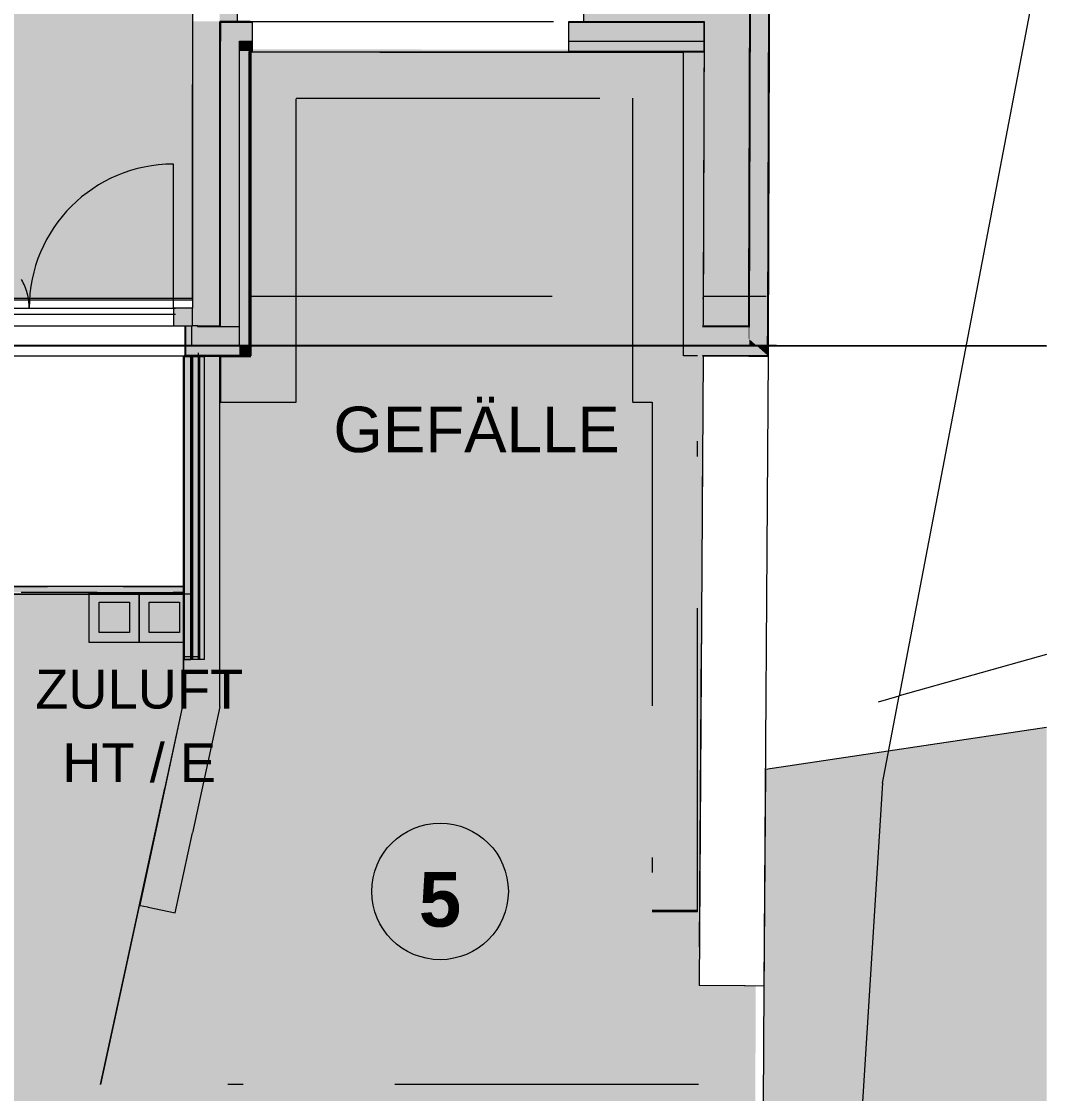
# Model space of a CAD drawing. Header units: metres. Extents: x -3.9 to 83, y -38 to 6.2.
# Drawn here: x 75.09 to 81.84, y -22.48 to -15.42 of the extents above; entities that cross this region are included whole.
import ezdxf

# ---------------------------------------------------------------- set-up
doc = ezdxf.new("R2010")
doc.units = ezdxf.units.M
doc.header["$MEASUREMENT"] = 0
for name, pattern in [('Achse', [0.004, 0.002, -0.001, 0, -0.001]), ('Baufluchtlinie', [0.013, 0.008, -0.005]), ('Schnittlinie', [0.006, 0.003, -0.0015, 0, -0.0015]), ('Strichlinie eng', [0.002, 0.0015, -0.0005]), ('UNSICHTBAR', [0.4, 0, -0.4]), ('Untersicht', [0.001, 0.0005, -0.0005]), ('Wipeout_Contour', [1, 0, -1]), ('Öffnungslinie Tür Fenster', [0.003, 0.002, -0.001])]:
    doc.linetypes.add(name, pattern=pattern)
for name, color, linetype in [('0._Erdgeschoß PP Icon_3_0', 7, 'Continuous'), ('0._Erdgeschoß PP Icon_3_110 Wand Aussen', 7, 'Continuous'), ('0._Erdgeschoß PP Icon_3_140 Brüstung', 7, 'Continuous'), ('0._Erdgeschoß PP Icon_3_140 Geländer transparent', 7, 'Continuous'), ('0._Erdgeschoß PP Icon_3_230 Decke abgehaengt', 7, 'Continuous'), ('0._Erdgeschoß PP Icon_3_240 Unterdämmung', 7, 'Continuous'), ('0._Erdgeschoß PP Icon_3_330 Dachaufbau', 7, 'Continuous'), ('0._Erdgeschoß PP Icon_3_710 Gelände', 7, 'Continuous'), ('0._Erdgeschoß PP Icon_3_725 Nachbarbebauung', 7, 'Continuous'), ('0._Erdgeschoß PP Icon_3_810 Raum', 7, 'Continuous'), ('0._Erdgeschoß PP Icon_3_815 Raumbegrenzung', 7, 'Continuous'), ('0._Erdgeschoß PP Icon_3_905 VP Beschriftung Übersicht.Übersicht', 7, 'Continuous'), ('0._Erdgeschoß PP Icon_3_Neubau_840 Baulinien', 7, 'Continuous')]:
    doc.layers.add(name, color=color, linetype=linetype)
doc.styles.add('ERSTELLTER_STIL_11', font='arial.ttf')
doc.styles.add('ERSTELLTER_STIL_6', font='arial.ttf')

msp = doc.modelspace()

# ---------------------------------------------------------------- wipeouts: each hides what was drawn before it
at = {"color": 254, "linetype": 'Wipeout_Contour', "lineweight": 0, "ltscale": 298.646124}
msp.add_wipeout([(57.4619, 3.5109), (57.4619, -37.8391), (81.8426, -37.8391), (81.8426, 3.5109)], dxfattribs=at).dxf.layer = '0._Erdgeschoß PP Icon_3_0'

# ---------------------------------------------------------------- next in the draw order: hatches: boundary and pattern name
at = {"layer": '0._Erdgeschoß PP Icon_3_110 Wand Aussen', "linetype": 'Continuous', "lineweight": 0, "true_color": 0x000000}
for points in [[(79.8813, -17.2408), (79.9136, -7.5507), (79.6136, -7.5497), (79.5813, -17.2398)], [(79.8857, -17.4208), (79.9186, -7.5507), (79.9136, -7.5507), (79.8807, -17.4208)], [(80.0057, -17.4262), (80.0386, -7.5511), (79.9186, -7.5507), (79.8857, -17.4258)], [(80.0102, -17.5512), (80.0436, -7.5511), (80.0386, -7.5511), (80.0052, -17.5512)], [(76.3952, -15.2354), (76.3952, -15.4154), (76.5102, -15.4154), (76.5102, -15.2354)], [(78.7942, -15.4154), (79.5874, -15.4154), (79.588, -15.2354), (78.7942, -15.2354)], [(76.2152, -15.4154), (76.2152, -17.2404), (76.3952, -17.2404), (76.3952, -15.4154)], [(76.4002, -15.4204), (76.3952, -15.4154), (76.3952, -15.4204)], [(76.4002, -15.4154), (76.3952, -15.4154), (76.4002, -15.4204)], [(76.4002, -15.4204), (76.3952, -15.4204), (76.3952, -17.4204), (76.4002, -17.4204)], [(76.5102, -15.4154), (76.4002, -15.4154), (76.4002, -15.4204), (76.6097, -15.4204), (76.6097, -15.4154)], [(76.5252, -15.5454), (76.4002, -15.4204), (76.4002, -15.5454)], [(76.5252, -15.4204), (76.4002, -15.4204), (76.5252, -15.5454)], [(76.5252, -15.4204), (76.5252, -15.5454), (76.6097, -15.5454), (76.6097, -15.4204)], [(78.6947, -15.4154), (78.6947, -15.4204), (79.5873, -15.4204), (79.5874, -15.4154), (78.7942, -15.4154)], [(78.6947, -15.4204), (78.6947, -15.5454), (79.5869, -15.5454), (79.5873, -15.4204)], [(76.4002, -15.5454), (76.4002, -17.4254), (76.5252, -17.4254), (76.5252, -15.5454)], [(76.5252, -15.5454), (76.5252, -15.6104), (76.5902, -15.6104)], [(76.5902, -15.5454), (76.5252, -15.5454), (76.5902, -15.6104)], [(76.5252, -15.6104), (76.5252, -17.5504), (76.5902, -17.5504), (76.5902, -15.6104)], [(76.6097, -15.5454), (76.5902, -15.5454), (76.5902, -15.6104), (76.6097, -15.6104)], [(76.5902, -15.6104), (76.5902, -15.6154), (76.5952, -15.6154)], [(76.5952, -15.6104), (76.5902, -15.6104), (76.5952, -15.6154)], [(76.5902, -15.6154), (76.5902, -17.6154), (76.5952, -17.6154), (76.5952, -15.6154)], [(76.6097, -15.6104), (76.5952, -15.6104), (76.5952, -15.6154), (76.6097, -15.6154)], [(78.6947, -15.6104), (79.5867, -15.6104), (79.5869, -15.5454), (78.6947, -15.5454)], [(78.6947, -15.6154), (79.5867, -15.6154), (79.5867, -15.6104), (78.6947, -15.6104)], [(76.2152, -17.2404), (76.3952, -17.4204), (76.3952, -17.2404)], [(76.2152, -17.4204), (76.3952, -17.4204), (76.2152, -17.2404)], [(79.5757, -17.4198), (79.5807, -17.4198), (79.5813, -17.2398), (79.5762, -17.2544)], [(79.5762, -17.2544), (79.5813, -17.2398), (79.5763, -17.2398)], [(79.5807, -17.4198), (79.7844, -17.4205), (79.5813, -17.2398)], [(79.5813, -17.2398), (79.7844, -17.4205), (79.8807, -17.4208), (79.8813, -17.2408)], [(76.2152, -17.3054), (76.0902, -17.3054), (76.0902, -17.4204), (76.2152, -17.4204)], [(76.1702, -17.4204), (76.1702, -17.5504), (76.2102, -17.5504), (76.2102, -17.4204)], [(76.2502, -17.4254), (76.2502, -17.4204), (76.2102, -17.4204), (76.2102, -17.4254)], [(76.2102, -17.5504), (76.4002, -17.5504), (76.4002, -17.4254), (76.2102, -17.4254)], [(76.2502, -17.4204), (76.2502, -17.4254), (76.3952, -17.4254), (76.3952, -17.4204)], [(76.4002, -17.4204), (76.3952, -17.4204), (76.4002, -17.4254)], [(76.3952, -17.4254), (76.4002, -17.4254), (76.3952, -17.4204)], [(76.4002, -17.4254), (76.5252, -17.5504), (76.5252, -17.4254)], [(76.4002, -17.5504), (76.5252, -17.5504), (76.4002, -17.4254)], [(79.8854, -17.5103), (79.79, -17.4255), (79.5757, -17.4248), (79.5752, -17.5498), (79.8852, -17.5508)], [(79.5757, -17.4248), (79.79, -17.4255), (79.7844, -17.4205), (79.5757, -17.4198)], [(79.7844, -17.4205), (79.79, -17.4255), (79.8807, -17.4258), (79.8807, -17.4208)], [(79.79, -17.4255), (79.8804, -17.5059), (79.8807, -17.4258)], [(79.8807, -17.4258), (79.8804, -17.5059), (79.8854, -17.5103), (79.8857, -17.4258)], [(79.8807, -17.4208), (79.8807, -17.4258), (79.8857, -17.4258), (79.8857, -17.4208)], [(79.8857, -17.4258), (79.8854, -17.5103), (79.931, -17.5509), (80.0052, -17.5512), (80.0057, -17.4262)], [(79.8852, -17.5508), (79.931, -17.5509), (79.8854, -17.5103)], [(76.5252, -17.5504), (76.5902, -17.6154), (76.5902, -17.5504)], [(76.5252, -17.6154), (76.5902, -17.6154), (76.5252, -17.5504)], [(76.5902, -17.6154), (76.5952, -17.6204), (76.5952, -17.6154)], [(76.5902, -17.6204), (76.5952, -17.6204), (76.5902, -17.6154)]]:
    msp.add_hatch(color=18, dxfattribs=at).paths.add_polyline_path(points)
at = {"layer": '0._Erdgeschoß PP Icon_3_810 Raum', "linetype": 'Continuous', "lineweight": 0, "true_color": 0x191919}
msp.add_hatch(color=250, dxfattribs=at).paths.add_polyline_path([(76.2152, -15.2354), (76.2152, -8.7754), (76.2152, -5.6604), (74.4602, -5.6604), (74.4602, -8.0254), (74.7102, -8.0254), (74.7102, -8.7754), (74.4602, -8.7754), (72.0002, -8.7754), (72.0002, -8.5954), (72.0002, -8.5879), (71.8402, -8.5879), (71.8402, -8.5654), (70.1602, -8.5654), (70.1602, -8.5879), (70.0002, -8.5879), (70.0002, -8.7754), (69.3702, -8.7754), (67.9102, -8.7754), (67.9102, -9.6854), (67.9102, -11.0754), (67.9102, -11.3254), (69.6152, -11.3254), (69.6152, -9.9854), (73.8802, -9.9854), (73.8802, -11.3254), (74.3852, -11.3254), (74.8352, -11.3254), (74.8852, -11.3254), (74.8852, -13.2354), (74.6352, -13.2354), (74.6352, -17.2404), (76.2152, -17.2404)])
at = {"layer": '0._Erdgeschoß PP Icon_3_905 VP Beschriftung Übersicht.Übersicht', "linetype": 'Continuous', "lineweight": 0, "true_color": 0xebebe3}
msp.add_hatch(color=254, dxfattribs=at).paths.add_polyline_path([(76.5952, -15.6154), (76.5952, -17.2254), (79.5867, -17.2254), (79.5867, -15.6119)])
at = {"layer": '0._Erdgeschoß PP Icon_3_905 VP Beschriftung Übersicht.Übersicht', "linetype": 'Continuous', "lineweight": 0, "true_color": 0xffffff}
for points in [[(75.5352, -19.178), (75.5352, -19.508), (75.8652, -19.508), (75.8652, -19.178)], [(75.8002, -19.443), (75.8002, -19.243), (75.6002, -19.243), (75.6002, -19.443)]]:
    msp.add_hatch(color=7, dxfattribs=at).paths.add_polyline_path(points)

# ---------------------------------------------------------------- next in the draw order: linework, layer by layer
at = {"layer": '0._Erdgeschoß PP Icon_3_110 Wand Aussen', "color": 7, "linetype": 'Continuous', "lineweight": 18, "ltscale": 1000}
for p, q in [((79.8813, -17.2408), (79.9136, -7.5507)), ((76.3952, -15.4154), (76.3952, -15.4204)), ((76.3952, -15.4154), (76.5102, -15.4154)), ((76.3952, -15.4154), (76.3952, -15.4204)), ((76.3952, -17.2404), (76.3952, -15.4204)), ((78.7942, -15.4154), (79.5874, -15.4154)), ((76.2152, -17.2404), (76.2152, -17.3054)), ((76.3952, -17.4204), (76.3952, -17.2404)), ((76.3952, -17.4204), (76.3952, -17.2404)), ((76.2152, -17.4204), (76.2152, -17.3054)), ((79.8807, -17.4208), (79.8813, -17.2408)), ((76.2502, -17.4204), (76.2152, -17.4204)), ((76.2502, -17.4204), (76.3952, -17.4204)), ((79.5757, -17.4198), (79.5807, -17.4198)), ((79.5807, -17.4198), (79.7844, -17.4205)), ((79.5807, -17.4198), (79.7844, -17.4205)), ((79.7844, -17.4205), (79.8807, -17.4208)), ((79.7844, -17.4205), (79.8807, -17.4208))]:
    msp.add_line(p, q, dxfattribs=at)
at = {"layer": '0._Erdgeschoß PP Icon_3_110 Wand Aussen', "color": 7, "linetype": 'Continuous', "lineweight": 13, "ltscale": 1000}
for p, q in [((79.8857, -17.4208), (79.9186, -7.5507)), ((80.0057, -17.4262), (80.0386, -7.5511)), ((76.4002, -15.4204), (76.4002, -15.5454)), ((76.4002, -15.4204), (76.6097, -15.4204)), ((76.4002, -15.4204), (76.4002, -15.5454)), ((78.6947, -15.4204), (79.5873, -15.4204)), ((76.4002, -17.4204), (76.4002, -15.5454)), ((76.5902, -15.6104), (76.5902, -15.6154)), ((76.5902, -15.6104), (76.6097, -15.6104)), ((76.5902, -15.6104), (76.5902, -15.6154)), ((76.5902, -17.5504), (76.5902, -15.6154)), ((78.6947, -15.6104), (79.5867, -15.6104)), ((76.1702, -17.4204), (76.2102, -17.4204)), ((76.1702, -17.4204), (76.1702, -17.5504)), ((76.2102, -17.4204), (76.2102, -17.5504)), ((76.2502, -17.4254), (76.2502, -17.4204)), ((76.2502, -17.4254), (76.3952, -17.4254)), ((76.3952, -17.4254), (76.4002, -17.4254)), ((76.4002, -17.4254), (76.4002, -17.4204)), ((76.4002, -17.4254), (76.4002, -17.4204)), ((79.5757, -17.4248), (79.79, -17.4255)), ((79.79, -17.4255), (79.8807, -17.4258)), ((79.8807, -17.4258), (79.8857, -17.4258)), ((79.8807, -17.4258), (79.8857, -17.4258)), ((79.8857, -17.4258), (79.8857, -17.4208)), ((80.0052, -17.5512), (80.0057, -17.4262)), ((80.0052, -17.5512), (80.0057, -17.4262)), ((76.1702, -17.5504), (76.2102, -17.5504)), ((76.1702, -17.5504), (76.2102, -17.5504)), ((76.5902, -17.6154), (76.5902, -17.5504)), ((76.5902, -17.6154), (76.5902, -17.5504)), ((76.5252, -17.6154), (76.5902, -17.6154))]:
    msp.add_line(p, q, dxfattribs=at)
at = {"layer": '0._Erdgeschoß PP Icon_3_110 Wand Aussen', "color": 7, "linetype": 'Continuous', "lineweight": 0, "ltscale": 1000}
for p, q in [((76.5252, -15.5454), (76.6097, -15.5454)), ((76.5252, -17.4254), (76.5252, -15.5454)), ((78.6947, -15.5454), (79.5869, -15.5454)), ((76.5252, -17.5504), (76.5252, -17.4254)), ((76.2102, -17.5504), (76.4002, -17.5504)), ((76.4002, -17.5504), (76.5252, -17.5504)), ((79.5752, -17.5498), (79.8852, -17.5508)), ((79.8852, -17.5508), (79.931, -17.5509)), ((79.931, -17.5509), (80.0052, -17.5512)), ((80.0052, -17.5512), (80.0102, -17.5512)), ((80.0052, -17.5512), (80.0102, -17.5512))]:
    msp.add_line(p, q, dxfattribs=at)
at = {"layer": '0._Erdgeschoß PP Icon_3_110 Wand Aussen', "color": 8, "linetype": 'Continuous', "lineweight": 0, "ltscale": 1000}
msp.add_line((76.0902, -17.3054), (76.0902, -16.3554), dxfattribs=at)
at = {"layer": '0._Erdgeschoß PP Icon_3_110 Wand Aussen', "color": 7, "linetype": 'Baufluchtlinie', "lineweight": 13, "ltscale": 1000}
for p, q in [((76.2152, -17.2404), (74.6352, -17.2404)), ((74.7452, -17.3054), (76.1052, -17.3054)), ((74.7602, -17.3054), (76.0902, -17.3054)), ((74.7452, -17.3454), (76.1052, -17.3454)), ((74.7602, -17.4204), (76.0902, -17.4204)), ((76.1652, -17.4204), (76.1702, -17.4204))]:
    msp.add_line(p, q, dxfattribs=at)
at = {"layer": '0._Erdgeschoß PP Icon_3_110 Wand Aussen', "color": 7, "linetype": 'Continuous', "lineweight": 13, "ltscale": 1000, "flags": 128}
for points in [[(80.0102, -17.5512), (80.0436, -7.5511)], [(76.6097, -15.4154), (76.6097, -15.4204)], [(76.6097, -15.4204), (76.6097, -15.5454)], [(78.6947, -15.4204), (78.6947, -15.4154)], [(78.6947, -15.5454), (78.6947, -15.4204)], [(79.5869, -15.5454), (79.5873, -15.4204)], [(79.5873, -15.4204), (79.5874, -15.4154)], [(76.5952, -15.6154), (76.6097, -15.6154)], [(76.5952, -17.6154), (76.5952, -15.6154)], [(76.6097, -15.5454), (76.6097, -15.6104)], [(76.6097, -15.6104), (76.6097, -15.6154)], [(78.6947, -15.6104), (78.6947, -15.5454)], [(78.6947, -15.6154), (78.6947, -15.6104)], [(78.6947, -15.6154), (79.5867, -15.6154)], [(79.5867, -15.6104), (79.5869, -15.5454)], [(79.5867, -15.6154), (79.5867, -15.6104)], [(76.5952, -17.6204), (76.5952, -17.6154)]]:
    msp.add_lwpolyline(points, dxfattribs=at)
at = {"layer": '0._Erdgeschoß PP Icon_3_110 Wand Aussen', "color": 7, "linetype": 'Continuous', "lineweight": 18, "ltscale": 1000, "flags": 128}
for points in [[(76.2152, -15.2354), (76.2152, -15.4154)], [(76.5102, -15.2354), (76.5102, -15.4154)], [(78.7942, -15.4154), (78.7942, -15.2354)], [(76.2152, -15.4154), (76.2152, -17.2404)], [(76.5102, -15.4154), (76.6097, -15.4154)], [(78.6947, -15.4154), (78.7942, -15.4154)], [(79.5874, -15.4154), (79.5813, -17.2398)]]:
    msp.add_lwpolyline(points, dxfattribs=at)
at = {"layer": '0._Erdgeschoß PP Icon_3_110 Wand Aussen', "color": 154, "linetype": 'Continuous', "lineweight": 13, "ltscale": 1000, "true_color": 0x004e91, "flags": 128}
msp.add_lwpolyline([(76.6097, -15.6154), (78.6947, -15.6154)], dxfattribs=at)
at = {"layer": '0._Erdgeschoß PP Icon_3_110 Wand Aussen', "color": 7, "linetype": 'Continuous', "lineweight": 13, "ltscale": 1000, "flags": 128}
msp.add_lwpolyline([(76.2152, -17.3054), (76.0902, -17.3054), (76.0902, -17.4204), (76.2152, -17.4204)], close=True, dxfattribs=at)
at = {"layer": '0._Erdgeschoß PP Icon_3_110 Wand Aussen', "color": 8, "linetype": 'Continuous', "lineweight": 0, "ltscale": 1000}
msp.add_arc((76.0902, -17.3054), 0.95, 90, 180, dxfattribs=at)
at = {"layer": '0._Erdgeschoß PP Icon_3_110 Wand Aussen', "color": 8, "linetype": 'Strichlinie eng', "lineweight": 0, "ltscale": 1000}
msp.add_arc((74.7602, -17.3054), 0.38, 0, 30, dxfattribs=at)
at = {"layer": '0._Erdgeschoß PP Icon_3_110 Wand Aussen', "color": 7, "linetype": 'Continuous', "lineweight": 18, "ltscale": 1000}
msp.add_point((76.2502, -17.4204), dxfattribs=at)
at = {"layer": '0._Erdgeschoß PP Icon_3_110 Wand Aussen', "color": 7, "linetype": 'Continuous', "lineweight": 0, "ltscale": 1000}
msp.add_point((76.2102, -17.5504), dxfattribs=at)
at = {"layer": '0._Erdgeschoß PP Icon_3_230 Decke abgehaengt', "color": 8, "linetype": 'Schnittlinie', "lineweight": 13, "ltscale": 1000, "flags": 128}
msp.add_lwpolyline([(74.6352, -17.2504), (76.2152, -17.2504), (76.2152, -13.2354), (74.6352, -13.2354)], close=True, dxfattribs=at)
at = {"layer": '0._Erdgeschoß PP Icon_3_240 Unterdämmung', "color": 7, "linetype": 'Continuous', "lineweight": 18, "ltscale": 1000}
msp.add_line((79.5763, -17.2398), (79.5813, -17.2398), dxfattribs=at)
at = {"layer": '0._Erdgeschoß PP Icon_3_330 Dachaufbau', "color": 253, "linetype": 'Achse', "lineweight": 13, "ltscale": 1000, "true_color": 0xafcca4, "flags": 128}
for points in [[(76.5952, -15.4154), (76.3952, -15.4154)], [(76.3952, -15.4154), (76.3952, -17.4204)], [(76.5952, -15.4154), (79.5874, -15.4154)], [(76.5952, -17.6154), (76.5952, -15.4154)], [(76.6002, -15.62), (76.6002, -17.6254)], [(79.4502, -15.62), (76.6002, -15.62)], [(79.4502, -17.6197), (79.4502, -15.62)], [(76.9002, -15.92), (79.1139, -15.92)], [(76.9002, -17.9254), (76.9002, -15.92)], [(79.1139, -15.92), (79.1139, -17.9254)], [(76.2552, -17.4204), (76.3952, -17.4204), (76.4002, -17.4204)], [(76.4002, -17.4254), (76.4002, -17.4204)], [(76.4002, -17.4254), (76.5252, -17.4254)], [(76.5252, -17.5504), (76.5252, -17.4254)], [(76.5252, -17.5504), (76.5902, -17.5504)], [(76.5902, -17.6154), (76.5902, -17.5504)], [(76.5902, -17.6154), (76.5952, -17.6154)], [(79.1139, -17.9254), (79.2439, -17.9254)], [(79.2439, -17.9254), (79.2439, -21.282)], [(79.5489, -22.4221), (75.6103, -22.4221)]]:
    msp.add_lwpolyline(points, dxfattribs=at)
at = {"layer": '0._Erdgeschoß PP Icon_3_710 Gelände', "color": 83, "linetype": 'Continuous', "lineweight": 13, "ltscale": 1000, "true_color": 0x89cd89}
for p in [(81.7842, -15.0788), (81.8426, -19.5869), (80.7349, -19.8987), (80.7615, -20.4347)]:
    msp.add_line(p, (80.8711, -19.8603), dxfattribs=at)
at = {"layer": '0._Erdgeschoß PP Icon_3_815 Raumbegrenzung', "color": 8, "linetype": 'Öffnungslinie Tür Fenster', "lineweight": 13, "ltscale": 1000}
msp.add_line((76.5852, -17.2254), (79.9949, -17.2254), dxfattribs=at)
at = {"layer": '0._Erdgeschoß PP Icon_3_905 VP Beschriftung Übersicht.Übersicht', "color": 7, "linetype": 'Continuous', "lineweight": 13, "ltscale": 1000, "flags": 128}
for points in [[(75.5352, -19.178), (75.8652, -19.178), (75.8652, -19.508), (75.5352, -19.508)], [(75.8002, -19.443), (75.6002, -19.443), (75.6002, -19.243), (75.8002, -19.243)]]:
    msp.add_lwpolyline(points, close=True, dxfattribs=at)
at = {"layer": '0._Erdgeschoß PP Icon_3_905 VP Beschriftung Übersicht.Übersicht', "color": 7, "linetype": 'Continuous', "lineweight": 13, "ltscale": 1000}
msp.add_circle((77.8469, -21.1491), 0.45, dxfattribs=at)
at = {"layer": '0._Erdgeschoß PP Icon_3_Neubau_840 Baulinien', "color": 1, "linetype": 'Continuous', "lineweight": 25, "ltscale": 1000, "true_color": 0xfb0106, "flags": 128}
msp.add_lwpolyline([(57.4619, -17.5299), (61.0752, -17.5504), (80.0628, -17.5509), (81.8426, -17.5524)], dxfattribs=at)

# ---------------------------------------------------------------- next in the draw order: texts
at = {"layer": '0._Erdgeschoß PP Icon_3_905 VP Beschriftung Übersicht.Übersicht', "color": 7, "linetype": 'Continuous', "lineweight": 13}
for s, insert, char_height, attachment_point, style in [('\\A1;{\\pqc;\\fHelvetica|b0|i0|c0|p0;\\W1.000000;GEFÄLLE}', (78.0877, -17.9542), 0.3, 2, 'ERSTELLTER_STIL_6'), ('\\A1;{\\pqc;\\fHelvetica|b1|i0|c0|p0;\\W1.000000;5}', (77.8469, -21.3868), 0.360003, 8, 'ERSTELLTER_STIL_11')]:
    msp.add_mtext(s, dxfattribs=dict(at, insert=insert, char_height=char_height, attachment_point=attachment_point, style=style))

# ---------------------------------------------------------------- next in the draw order: wipeouts: each hides what was drawn before it
at = {"color": 254, "linetype": 'Wipeout_Contour', "lineweight": 0, "ltscale": 236.519677}
msp.add_wipeout([(76.1552, -19.9066), (76.1552, -19.9302), (76.1602, -19.9071)], dxfattribs=at).dxf.layer = '0._Erdgeschoß PP Icon_3_0'

# ---------------------------------------------------------------- next in the draw order: wipeouts: each hides what was drawn before it
at = {"color": 254, "linetype": 'Wipeout_Contour', "lineweight": 0, "ltscale": 236.632611}
msp.add_wipeout([(76.1602, -19.9071), (76.1602, -20.1433), (76.2102, -19.9125)], dxfattribs=at).dxf.layer = '0._Erdgeschoß PP Icon_3_0'

# ---------------------------------------------------------------- next in the draw order: wipeouts: each hides what was drawn before it
at = {"color": 254, "linetype": 'Wipeout_Contour', "lineweight": 0, "ltscale": 313.776619}
msp.add_wipeout([(76.1602, -19.8835), (76.1602, -17.6204), (76.1552, -17.6204), (76.1552, -19.9066)], dxfattribs=at).dxf.layer = '0._Erdgeschoß PP Icon_3_0'
at = {"color": 254, "linetype": 'Wipeout_Contour', "lineweight": 0, "ltscale": 236.683839}
msp.add_wipeout([(76.2102, -19.9125), (76.2102, -19.9361), (76.2152, -19.913)], dxfattribs=at).dxf.layer = '0._Erdgeschoß PP Icon_3_0'

# ---------------------------------------------------------------- next in the draw order: wipeouts: each hides what was drawn before it
at = {"color": 254, "linetype": 'Wipeout_Contour', "lineweight": 0, "ltscale": 235.786665}
msp.add_wipeout([(76.1602, -19.8835), (76.1552, -19.9066), (76.1602, -19.9071)], dxfattribs=at).dxf.layer = '0._Erdgeschoß PP Icon_3_0'
at = {"color": 254, "linetype": 'Wipeout_Contour', "lineweight": 0, "ltscale": 237.082872}
msp.add_wipeout([(76.2152, -19.913), (76.2152, -20.7633), (76.3952, -19.9323)], dxfattribs=at).dxf.layer = '0._Erdgeschoß PP Icon_3_0'

# ---------------------------------------------------------------- next in the draw order: wipeouts: each hides what was drawn before it
at = {"color": 254, "linetype": 'Wipeout_Contour', "lineweight": 0, "ltscale": 313.808953}
msp.add_wipeout([(76.2102, -19.6763), (76.2102, -17.6204), (76.1602, -17.6204), (76.1602, -19.9071)], dxfattribs=at).dxf.layer = '0._Erdgeschoß PP Icon_3_0'

# ---------------------------------------------------------------- next in the draw order: hatches: boundary and pattern name
at = {"layer": '0._Erdgeschoß PP Icon_3_110 Wand Aussen', "linetype": 'Continuous', "lineweight": 0, "true_color": 0x000000}
msp.add_hatch(color=18, dxfattribs=at).paths.add_polyline_path([(76.1652, -17.4204), (76.1652, -17.6154), (76.1702, -17.6154), (76.1702, -17.4204)])
at = {"layer": '0._Erdgeschoß PP Icon_3_140 Brüstung', "linetype": 'Continuous', "lineweight": 0, "true_color": 0x000000}
msp.add_hatch(color=18, dxfattribs=at).paths.add_polyline_path([(76.1552, -17.6254), (76.1552, -19.6204), (76.1602, -19.6204), (76.1602, -17.6254)])
at = {"layer": '0._Erdgeschoß PP Icon_3_905 VP Beschriftung Übersicht.Übersicht', "linetype": 'Continuous', "lineweight": 0, "true_color": 0xffffff}
for points in [[(75.8652, -19.178), (75.8652, -19.508), (76.1552, -19.508), (76.1552, -19.178)], [(76.1302, -19.443), (76.1302, -19.243), (75.9302, -19.243), (75.9302, -19.443)]]:
    msp.add_hatch(color=7, dxfattribs=at).paths.add_polyline_path(points)

# ---------------------------------------------------------------- next in the draw order: linework, layer by layer
at = {"layer": '0._Erdgeschoß PP Icon_3_110 Wand Aussen', "color": 7, "linetype": 'Baufluchtlinie', "lineweight": 13, "ltscale": 1000}
for p, q in [((76.1652, -17.4204), (76.1652, -17.6154)), ((76.1702, -17.4204), (76.1702, -17.6154)), ((76.1652, -17.6204), (74.6852, -17.6204)), ((76.1652, -17.6154), (76.1702, -17.6154)), ((76.1652, -17.6154), (76.1702, -17.6154))]:
    msp.add_line(p, q, dxfattribs=at)
at = {"layer": '0._Erdgeschoß PP Icon_3_110 Wand Aussen', "color": 7, "linetype": 'Continuous', "lineweight": 13, "ltscale": 1000}
msp.add_line((76.1652, -17.6204), (76.1652, -17.6154), dxfattribs=at)
at = {"layer": '0._Erdgeschoß PP Icon_3_110 Wand Aussen', "color": 7, "linetype": 'Continuous', "lineweight": 18, "ltscale": 1000, "flags": 128}
msp.add_lwpolyline([(76.1552, -17.6204), (76.1602, -17.6204)], dxfattribs=at)
at = {"layer": '0._Erdgeschoß PP Icon_3_110 Wand Aussen', "color": 7, "linetype": 'Continuous', "lineweight": 13, "ltscale": 1000}
msp.add_point((76.1702, -17.6154), dxfattribs=at)
at = {"layer": '0._Erdgeschoß PP Icon_3_140 Brüstung', "color": 7, "linetype": 'Continuous', "lineweight": 13, "ltscale": 1000}
msp.add_line((76.1602, -17.6254), (76.1602, -19.6204), dxfattribs=at)
at = {"layer": '0._Erdgeschoß PP Icon_3_140 Brüstung', "color": 7, "linetype": 'Continuous', "lineweight": 13, "ltscale": 1000, "flags": 128}
for points in [[(76.1602, -17.6254), (76.1552, -17.6254)], [(76.1552, -17.6254), (76.1552, -19.6204)], [(76.1602, -19.6204), (76.1552, -19.6204)]]:
    msp.add_lwpolyline(points, dxfattribs=at)
at = {"layer": '0._Erdgeschoß PP Icon_3_140 Geländer transparent', "color": 7, "linetype": 'Continuous', "lineweight": 18, "ltscale": 1000, "flags": 128}
for points in [[(76.1552, -17.6254), (76.1552, -19.1404)], [(76.1552, -19.1404), (74.7602, -19.1404)], [(74.7602, -19.1904), (76.1552, -19.1904)], [(76.1552, -19.1904), (76.1552, -19.6204)]]:
    msp.add_lwpolyline(points, dxfattribs=at)
at = {"layer": '0._Erdgeschoß PP Icon_3_905 VP Beschriftung Übersicht.Übersicht', "color": 7, "linetype": 'Continuous', "lineweight": 13, "ltscale": 1000, "flags": 128}
for points in [[(75.8652, -19.178), (76.1552, -19.178), (76.1552, -19.508), (75.8652, -19.508)], [(76.1302, -19.443), (75.9302, -19.443), (75.9302, -19.243), (76.1302, -19.243)]]:
    msp.add_lwpolyline(points, close=True, dxfattribs=at)

# ---------------------------------------------------------------- next in the draw order: wipeouts: each hides what was drawn before it
at = {"color": 254, "linetype": 'Wipeout_Contour', "lineweight": 0, "ltscale": 235.836813}
msp.add_wipeout([(76.2102, -19.6763), (76.1602, -19.9071), (76.2102, -19.9125)], dxfattribs=at).dxf.layer = '0._Erdgeschoß PP Icon_3_0'

# ---------------------------------------------------------------- next in the draw order: linework, layer by layer
at = {"layer": '0._Erdgeschoß PP Icon_3_110 Wand Aussen', "color": 7, "linetype": 'Continuous', "lineweight": 18, "ltscale": 1000, "flags": 128}
msp.add_lwpolyline([(76.1552, -17.6204), (76.1552, -19.9066)], dxfattribs=at)

# ---------------------------------------------------------------- next in the draw order: wipeouts: each hides what was drawn before it
at = {"color": 254, "linetype": 'Wipeout_Contour', "lineweight": 0, "ltscale": 313.993208}
msp.add_wipeout([(76.2152, -19.8894), (76.2152, -17.6204), (76.2102, -17.6204), (76.2102, -19.9125)], dxfattribs=at).dxf.layer = '0._Erdgeschoß PP Icon_3_0'

# ---------------------------------------------------------------- next in the draw order: wipeouts: each hides what was drawn before it
at = {"color": 254, "linetype": 'Wipeout_Contour', "lineweight": 0, "ltscale": 314.997259}
msp.add_wipeout([(76.1552, -19.9066), (75.8664, -21.24), (75.8713, -21.2411), (76.1552, -19.9302)], dxfattribs=at).dxf.layer = '0._Erdgeschoß PP Icon_3_0'
at = {"color": 254, "linetype": 'Wipeout_Contour', "lineweight": 0, "ltscale": 235.950709}
msp.add_wipeout([(76.2152, -19.8894), (76.2102, -19.9125), (76.2152, -19.913)], dxfattribs=at).dxf.layer = '0._Erdgeschoß PP Icon_3_0'

# ---------------------------------------------------------------- next in the draw order: wipeouts: each hides what was drawn before it
at = {"color": 254, "linetype": 'Wipeout_Contour', "lineweight": 0, "ltscale": 314.066235}
msp.add_wipeout([(76.3952, -19.082), (76.3952, -17.6204), (76.2152, -17.6204), (76.2152, -19.913)], dxfattribs=at).dxf.layer = '0._Erdgeschoß PP Icon_3_0'
at = {"color": 254, "linetype": 'Wipeout_Contour', "lineweight": 0, "ltscale": 315.009153}
msp.add_wipeout([(76.1602, -19.9071), (75.8713, -21.2411), (75.9201, -21.2516), (76.1602, -20.1433)], dxfattribs=at).dxf.layer = '0._Erdgeschoß PP Icon_3_0'

# ---------------------------------------------------------------- next in the draw order: hatches: boundary and pattern name
at = {"layer": '0._Erdgeschoß PP Icon_3_110 Wand Aussen', "linetype": 'Continuous', "lineweight": 0, "true_color": 0x000000}
for points in [[(76.1702, -17.6154), (76.5252, -17.6154), (76.5252, -17.5504), (76.1702, -17.5504)], [(76.5902, -17.6154), (76.1652, -17.6154), (76.1652, -17.6204), (76.5902, -17.6204)]]:
    msp.add_hatch(color=18, dxfattribs=at).paths.add_polyline_path(points)

# ---------------------------------------------------------------- next in the draw order: linework, layer by layer
at = {"layer": '0._Erdgeschoß PP Icon_3_110 Wand Aussen', "color": 7, "linetype": 'Continuous', "lineweight": 13, "ltscale": 1000}
msp.add_line((76.1702, -17.6154), (76.5252, -17.6154), dxfattribs=at)
at = {"layer": '0._Erdgeschoß PP Icon_3_110 Wand Aussen', "color": 7, "linetype": 'Continuous', "lineweight": 18, "ltscale": 1000, "flags": 128}
for points in [[(76.1602, -17.6204), (76.2102, -17.6204)], [(76.2102, -17.6204), (76.2152, -17.6204)], [(76.2152, -17.6204), (76.3952, -17.6204)], [(75.8664, -21.24), (75.8713, -21.2411)]]:
    msp.add_lwpolyline(points, dxfattribs=at)
at = {"layer": '0._Erdgeschoß PP Icon_3_110 Wand Aussen', "color": 7, "linetype": 'Continuous', "lineweight": 13, "ltscale": 1000, "flags": 128}
msp.add_lwpolyline([(76.1652, -17.6204), (76.5952, -17.6204)], dxfattribs=at)
at = {"layer": '0._Erdgeschoß PP Icon_3_140 Brüstung', "color": 7, "linetype": 'Continuous', "lineweight": 13, "ltscale": 1000, "flags": 128}
for points in [[(76.2102, -17.6254), (76.1602, -17.6254)], [(76.2152, -17.6254), (76.2102, -17.6254)]]:
    msp.add_lwpolyline(points, dxfattribs=at)
at = {"layer": '0._Erdgeschoß PP Icon_3_140 Brüstung', "color": 7, "linetype": 'Continuous', "lineweight": 18, "ltscale": 1000, "flags": 128}
for points in [[(76.2552, -17.6254), (76.2152, -17.6254)], [(76.2652, -17.6254), (76.2552, -17.6254)], [(76.2952, -17.6254), (76.2652, -17.6254)]]:
    msp.add_lwpolyline(points, dxfattribs=at)
at = {"layer": '0._Erdgeschoß PP Icon_3_140 Geländer transparent', "color": 7, "linetype": 'Continuous', "lineweight": 18, "ltscale": 1000, "flags": 128}
msp.add_lwpolyline([(76.2052, -17.6254), (76.1552, -17.6254)], dxfattribs=at)
at = {"layer": '0._Erdgeschoß PP Icon_3_330 Dachaufbau', "color": 253, "linetype": 'Achse', "lineweight": 13, "ltscale": 1000, "true_color": 0xafcca4, "flags": 128}
for points in [[(76.4002, -17.6254), (76.4002, -17.9254)], [(76.6002, -17.6254), (76.4002, -17.6254)], [(76.4002, -17.9254), (76.9002, -17.9254)]]:
    msp.add_lwpolyline(points, dxfattribs=at)

# ---------------------------------------------------------------- next in the draw order: wipeouts: each hides what was drawn before it
at = {"color": 254, "linetype": 'Wipeout_Contour', "lineweight": 0, "ltscale": 236.105934}
msp.add_wipeout([(76.3952, -19.082), (76.2152, -19.913), (76.3952, -19.9323)], dxfattribs=at).dxf.layer = '0._Erdgeschoß PP Icon_3_0'

# ---------------------------------------------------------------- next in the draw order: hatches: boundary and pattern name
at = {"layer": '0._Erdgeschoß PP Icon_3_140 Brüstung', "linetype": 'Continuous', "lineweight": 0, "true_color": 0x000000}
for points in [[(76.1602, -17.6254), (76.1602, -19.6204), (76.2102, -19.6204), (76.2102, -17.6254)], [(76.2102, -17.6254), (76.2102, -19.6204), (76.2152, -19.6204), (76.2152, -17.6254)], [(76.2552, -19.6204), (76.2552, -17.6254), (76.2152, -17.6254), (76.2152, -19.6204)], [(76.2952, -19.6204), (76.2952, -17.6254), (76.2652, -17.6254), (76.2652, -19.6204)]]:
    msp.add_hatch(color=18, dxfattribs=at).paths.add_polyline_path(points)
at = {"layer": '0._Erdgeschoß PP Icon_3_140 Brüstung', "linetype": 'Continuous', "lineweight": 0, "true_color": 0xffffff}
msp.add_hatch(color=7, dxfattribs=at).paths.add_polyline_path([(76.2652, -19.6204), (76.2652, -17.6254), (76.2552, -17.6254), (76.2552, -19.6204)])
at = {"layer": '0._Erdgeschoß PP Icon_3_140 Geländer transparent', "linetype": 'Continuous', "lineweight": 0, "true_color": 0x000000}
msp.add_hatch(color=18, dxfattribs=at).paths.add_polyline_path([(76.1552, -17.6254), (76.1552, -19.6204), (76.2052, -19.6204), (76.2052, -17.6254)])

# ---------------------------------------------------------------- next in the draw order: linework, layer by layer
at = {"layer": '0._Erdgeschoß PP Icon_3_110 Wand Aussen', "color": 7, "linetype": 'Continuous', "lineweight": 18, "ltscale": 1000, "flags": 128}
for points in [[(76.3952, -19.9323), (76.3952, -17.6204)], [(76.3952, -19.9323), (76.2152, -20.7633)]]:
    msp.add_lwpolyline(points, dxfattribs=at)
at = {"layer": '0._Erdgeschoß PP Icon_3_140 Brüstung', "color": 7, "linetype": 'Continuous', "lineweight": 13, "ltscale": 1000}
msp.add_line((76.2102, -17.6254), (76.2102, -19.6204), dxfattribs=at)
at = {"layer": '0._Erdgeschoß PP Icon_3_140 Brüstung', "color": 7, "linetype": 'Continuous', "lineweight": 18, "ltscale": 1000}
for p, q in [((76.2152, -17.6254), (76.2152, -19.6204)), ((76.2552, -19.6204), (76.2552, -17.6254)), ((76.2652, -19.6204), (76.2652, -17.6254))]:
    msp.add_line(p, q, dxfattribs=at)
at = {"layer": '0._Erdgeschoß PP Icon_3_140 Brüstung', "color": 7, "linetype": 'Continuous', "lineweight": 18, "ltscale": 1000, "flags": 128}
for points in [[(76.2952, -19.6204), (76.2952, -17.6254)], [(76.2552, -19.6204), (76.2152, -19.6204)], [(76.2652, -19.6204), (76.2552, -19.6204)], [(76.2952, -19.6204), (76.2652, -19.6204)]]:
    msp.add_lwpolyline(points, dxfattribs=at)
at = {"layer": '0._Erdgeschoß PP Icon_3_140 Brüstung', "color": 7, "linetype": 'Continuous', "lineweight": 13, "ltscale": 1000, "flags": 128}
for points in [[(76.2102, -19.6204), (76.1602, -19.6204)], [(76.2152, -19.6204), (76.2102, -19.6204)]]:
    msp.add_lwpolyline(points, dxfattribs=at)
at = {"layer": '0._Erdgeschoß PP Icon_3_140 Geländer transparent', "color": 7, "linetype": 'Continuous', "lineweight": 18, "ltscale": 1000, "flags": 128}
for points in [[(76.2052, -19.6204), (76.2052, -17.6254)], [(76.1552, -19.6204), (76.2052, -19.6204)]]:
    msp.add_lwpolyline(points, dxfattribs=at)
at = {"layer": '0._Erdgeschoß PP Icon_3_330 Dachaufbau', "color": 253, "linetype": 'Achse', "lineweight": 13, "ltscale": 1000, "true_color": 0xafcca4, "flags": 128}
for points in [[(76.2552, -19.6004), (76.2552, -17.4204)], [(76.1552, -19.6004), (76.2552, -19.6004)]]:
    msp.add_lwpolyline(points, dxfattribs=at)

# ---------------------------------------------------------------- next in the draw order: wipeouts: each hides what was drawn before it
at = {"color": 254, "linetype": 'Wipeout_Contour', "lineweight": 0, "ltscale": 315.216513}
msp.add_wipeout([(76.2102, -19.9125), (75.9201, -21.2516), (75.925, -21.2527), (76.2102, -19.9361)], dxfattribs=at).dxf.layer = '0._Erdgeschoß PP Icon_3_0'

# ---------------------------------------------------------------- next in the draw order: wipeouts: each hides what was drawn before it
at = {"color": 254, "linetype": 'Wipeout_Contour', "lineweight": 0, "ltscale": 315.208412}
msp.add_wipeout([(76.2152, -19.913), (75.925, -21.2527), (76.1009, -21.2908), (76.2152, -20.7633)], dxfattribs=at).dxf.layer = '0._Erdgeschoß PP Icon_3_0'

# ---------------------------------------------------------------- next in the draw order: hatches: boundary and pattern name
at = {"layer": '0._Erdgeschoß PP Icon_3_810 Raum', "linetype": 'Continuous', "lineweight": 0, "true_color": 0x6c6c64}
msp.add_hatch(color=251, dxfattribs=at).paths.add_polyline_path([(76.5852, -17.6204), (76.2052, -17.6204), (76.2052, -19.1904), (74.7602, -19.1904), (74.7602, -23.8454), (79.9182, -23.8454), (79.9466, -17.2254), (76.5852, -17.2254)])
at = {"layer": '0._Erdgeschoß PP Icon_3_905 VP Beschriftung Übersicht.Übersicht', "linetype": 'Continuous', "lineweight": 0, "true_color": 0xbebebe}
msp.add_hatch(color=9, dxfattribs=at).paths.add_polyline_path([(74.7602, -19.1404), (74.7102, -19.1404), (74.7102, -23.8454), (74.7602, -23.8454), (74.7602, -19.178), (76.1552, -19.178), (76.1552, -19.1404)])

# ---------------------------------------------------------------- next in the draw order: linework, layer by layer
at = {"layer": '0._Erdgeschoß PP Icon_3_110 Wand Aussen', "color": 7, "linetype": 'Continuous', "lineweight": 18, "ltscale": 1000, "flags": 128}
for points in [[(76.1552, -19.9066), (75.8664, -21.24)], [(76.1009, -21.2908), (76.2152, -20.7633)], [(75.8713, -21.2411), (75.9201, -21.2516)], [(75.9201, -21.2516), (75.925, -21.2527)], [(75.925, -21.2527), (76.1009, -21.2908)]]:
    msp.add_lwpolyline(points, dxfattribs=at)
at = {"layer": '0._Erdgeschoß PP Icon_3_330 Dachaufbau', "color": 253, "linetype": 'Achse', "lineweight": 13, "ltscale": 1000, "true_color": 0xafcca4, "flags": 128}
msp.add_lwpolyline([(75.6103, -22.4221), (76.1552, -19.9066), (76.1552, -19.6004)], dxfattribs=at)
at = {"layer": '0._Erdgeschoß PP Icon_3_815 Raumbegrenzung', "color": 8, "linetype": 'Continuous', "lineweight": 13, "ltscale": 1000, "flags": 128}
msp.add_lwpolyline([(76.2052, -17.6204), (76.2052, -19.1904), (74.7602, -19.1904), (74.7602, -23.9154)], dxfattribs=at)
at = {"layer": '0._Erdgeschoß PP Icon_3_905 VP Beschriftung Übersicht.Übersicht', "color": 7, "linetype": 'Untersicht', "lineweight": 13, "ltscale": 1000, "flags": 128}
msp.add_lwpolyline([(74.7602, -19.1404), (76.1552, -19.1404), (76.1552, -19.178), (74.7602, -19.178), (74.7602, -23.8454), (74.7102, -23.8454), (74.7102, -19.1404)], close=True, dxfattribs=at)
at = {"layer": '0._Erdgeschoß PP Icon_3_905 VP Beschriftung Übersicht.Übersicht', "color": 8, "linetype": 'Continuous', "lineweight": 13, "ltscale": 1000, "flags": 128}
msp.add_lwpolyline([(76.1552, -19.6004), (76.1552, -19.9066), (75.6103, -22.4221)], dxfattribs=at)

# ---------------------------------------------------------------- next in the draw order: texts
at = {"layer": '0._Erdgeschoß PP Icon_3_905 VP Beschriftung Übersicht.Übersicht', "color": 7, "linetype": 'Continuous', "lineweight": 13, "insert": (75.8652, -20.4325), "char_height": 0.256, "attachment_point": 8, "line_spacing_factor": 1.137154, "style": 'ERSTELLTER_STIL_6'}
msp.add_mtext('\\A1;{\\pqc;\\fHelvetica|b0|i0|c0|p0;\\W1.000000;ZULUFT\\P\\pqc;\\fHelvetica|b0|i0|c0|p0;\\W1.000000;HT / E}', dxfattribs=at)

# ---------------------------------------------------------------- next in the draw order: wipeouts: each hides what was drawn before it
at = {"color": 254, "linetype": 'Wipeout_Contour', "lineweight": 0, "ltscale": 329.637248}
msp.add_wipeout([(79.9831, -21.7726), (80.0098, -17.6212), (80.0048, -17.6212), (79.9781, -21.7726)], dxfattribs=at).dxf.layer = '0._Erdgeschoß PP Icon_3_0'

# ---------------------------------------------------------------- next in the draw order: wipeouts: each hides what was drawn before it
at = {"color": 254, "linetype": 'Wipeout_Contour', "lineweight": 0, "ltscale": 329.404094}
msp.add_wipeout([(79.9781, -21.7726), (80.0048, -17.6212), (79.8848, -17.6204), (79.8581, -21.7718)], dxfattribs=at).dxf.layer = '0._Erdgeschoß PP Icon_3_0'

# ---------------------------------------------------------------- next in the draw order: hatches: boundary and pattern name
at = {"layer": '0._Erdgeschoß PP Icon_3_110 Wand Aussen', "linetype": 'Continuous', "lineweight": 0, "true_color": 0x000000}
for points in [[(79.931, -17.5509), (80.0044, -17.6162), (80.0052, -17.5512)], [(80.0052, -17.5512), (80.005, -17.6162), (80.01, -17.6162), (80.0102, -17.5512)], [(80.005, -17.6168), (80.01, -17.6212), (80.01, -17.6162), (80.005, -17.6162)]]:
    msp.add_hatch(color=18, dxfattribs=at).paths.add_polyline_path(points)
at = {"layer": '0._Erdgeschoß PP Icon_3_725 Nachbarbebauung', "linetype": 'Continuous', "lineweight": 0, "true_color": 0x1f1f1f}
msp.add_hatch(color=250, dxfattribs=at).paths.add_polyline_path([(79.9787, -22.1207), (79.9238, -33.8784), (81.8426, -33.5295), (81.8426, -20.0693), (79.9906, -20.3446)])

# ---------------------------------------------------------------- next in the draw order: linework, layer by layer
at = {"layer": '0._Erdgeschoß PP Icon_3_110 Wand Aussen', "color": 7, "linetype": 'Continuous', "lineweight": 13, "ltscale": 1000}
for p, q in [((80.0044, -17.6162), (80.005, -17.6162)), ((80.005, -17.6162), (80.01, -17.6162))]:
    msp.add_line(p, q, dxfattribs=at)
at = {"layer": '0._Erdgeschoß PP Icon_3_110 Wand Aussen', "color": 7, "linetype": 'Continuous', "lineweight": 13, "ltscale": 1000, "flags": 128}
for points in [[(80.01, -17.6162), (80.0102, -17.5512)], [(80.01, -17.6212), (80.01, -17.6162)]]:
    msp.add_lwpolyline(points, dxfattribs=at)
at = {"layer": '0._Erdgeschoß PP Icon_3_110 Wand Aussen', "color": 7, "linetype": 'Continuous', "lineweight": 18, "ltscale": 1000, "flags": 128}
for points in [[(79.9831, -21.7726), (80.0098, -17.6212)], [(80.0098, -17.6212), (80.0048, -17.6212)], [(79.9831, -21.7726), (79.9781, -21.7726)]]:
    msp.add_lwpolyline(points, dxfattribs=at)
at = {"layer": '0._Erdgeschoß PP Icon_3_710 Gelände', "color": 83, "linetype": 'Continuous', "lineweight": 13, "ltscale": 1000, "true_color": 0x89cd89}
msp.add_line((80.7615, -20.4347), (79.9252, -33.8754), dxfattribs=at)
at = {"layer": '0._Erdgeschoß PP Icon_3_725 Nachbarbebauung', "color": 8, "linetype": 'Continuous', "lineweight": 13, "ltscale": 1000, "flags": 128}
msp.add_lwpolyline([(81.8426, -20.0693), (79.9906, -20.3446), (79.9787, -22.1207), (79.9238, -33.8784), (81.8426, -33.5295)], dxfattribs=at)

# ---------------------------------------------------------------- next in the draw order: wipeouts: each hides what was drawn before it
at = {"color": 254, "linetype": 'Wipeout_Contour', "lineweight": 0, "ltscale": 329.151147}
msp.add_wipeout([(79.8581, -21.7718), (79.8848, -17.6204), (79.8798, -17.6204), (79.8531, -21.7718)], dxfattribs=at).dxf.layer = '0._Erdgeschoß PP Icon_3_0'

# ---------------------------------------------------------------- next in the draw order: wipeouts: each hides what was drawn before it
at = {"color": 254, "linetype": 'Wipeout_Contour', "lineweight": 0, "ltscale": 328.570158}
msp.add_wipeout([(79.8531, -21.7718), (79.8798, -17.6204), (79.5798, -17.6184), (79.5531, -21.7698)], dxfattribs=at).dxf.layer = '0._Erdgeschoß PP Icon_3_0'

# ---------------------------------------------------------------- next in the draw order: hatches: boundary and pattern name
at = {"layer": '0._Erdgeschoß PP Icon_3_110 Wand Aussen', "linetype": 'Continuous', "lineweight": 0, "true_color": 0x000000}
for points in [[(79.575, -17.6148), (80.0044, -17.6162), (79.931, -17.5509), (79.5752, -17.5498)], [(79.575, -17.6198), (80.01, -17.6212), (80.0044, -17.6162), (79.575, -17.6148)]]:
    msp.add_hatch(color=18, dxfattribs=at).paths.add_polyline_path(points)
at = {"layer": '0._Erdgeschoß PP Icon_3_905 VP Beschriftung Übersicht.Übersicht', "linetype": 'Continuous', "lineweight": 13}
for points in [[(76.5948, -15.6104), (76.5952, -17.6204), (76.2952, -17.6204), (76.2952, -19.6004), (76.1552, -19.6004), (76.1552, -19.9066), (75.6103, -22.4221), (79.5489, -22.4221), (79.5867, -15.6141)], [(76.1591, -19.5889), (76.1591, -20.2807), (79.5646, -20.2807), (79.5906, -15.6026), (76.5987, -15.5989), (76.5991, -17.6089), (76.2991, -17.6089), (76.2991, -19.5889)]]:
    msp.add_hatch(color=8, dxfattribs=at).paths.add_polyline_path(points)

# ---------------------------------------------------------------- next in the draw order: linework, layer by layer
at = {"layer": '0._Erdgeschoß PP Icon_3_110 Wand Aussen', "color": 7, "linetype": 'Continuous', "lineweight": 13, "ltscale": 1000}
msp.add_line((79.575, -17.6148), (80.0044, -17.6162), dxfattribs=at)
at = {"layer": '0._Erdgeschoß PP Icon_3_110 Wand Aussen', "color": 7, "linetype": 'Continuous', "lineweight": 18, "ltscale": 1000, "flags": 128}
for points in [[(79.5798, -17.6184), (79.5531, -21.7698)], [(79.8798, -17.6204), (79.5798, -17.6184)], [(79.8848, -17.6204), (79.8798, -17.6204)], [(80.0048, -17.6212), (79.8848, -17.6204)], [(79.8531, -21.7718), (79.5531, -21.7698)], [(79.8581, -21.7718), (79.8531, -21.7718)], [(79.9781, -21.7726), (79.8581, -21.7718)]]:
    msp.add_lwpolyline(points, dxfattribs=at)
at = {"layer": '0._Erdgeschoß PP Icon_3_110 Wand Aussen', "color": 7, "linetype": 'Continuous', "lineweight": 13, "ltscale": 1000, "flags": 128}
msp.add_lwpolyline([(79.575, -17.6198), (80.01, -17.6212)], dxfattribs=at)
at = {"layer": '0._Erdgeschoß PP Icon_3_330 Dachaufbau', "color": 253, "linetype": 'Achse', "lineweight": 13, "ltscale": 1000, "true_color": 0xafcca4, "flags": 128}
for points in [[(79.5874, -15.4154), (79.5802, -17.5483), (79.5489, -22.4221)], [(79.5439, -17.6197), (79.4502, -17.6197)], [(79.5439, -21.282), (79.5439, -17.6197)], [(79.2439, -21.2733), (79.5439, -21.2733)], [(79.2439, -21.282), (79.5439, -21.282)]]:
    msp.add_lwpolyline(points, dxfattribs=at)
at = {"layer": '0._Erdgeschoß PP Icon_3_Neubau_840 Baulinien', "color": 254, "linetype": 'UNSICHTBAR', "lineweight": 13, "ltscale": 1000, "true_color": 0xe3e3e3, "flags": 128}
msp.add_lwpolyline([(61.0752, -2.5506), (80.0602, -2.5516), (80.0332, -13.9955), (79.9787, -22.1207), (79.9238, -33.8784), (61.1417, -36.5773), (61.1316, -14.7535)], close=True, dxfattribs=at)

doc.saveas('drawing.dxf')
